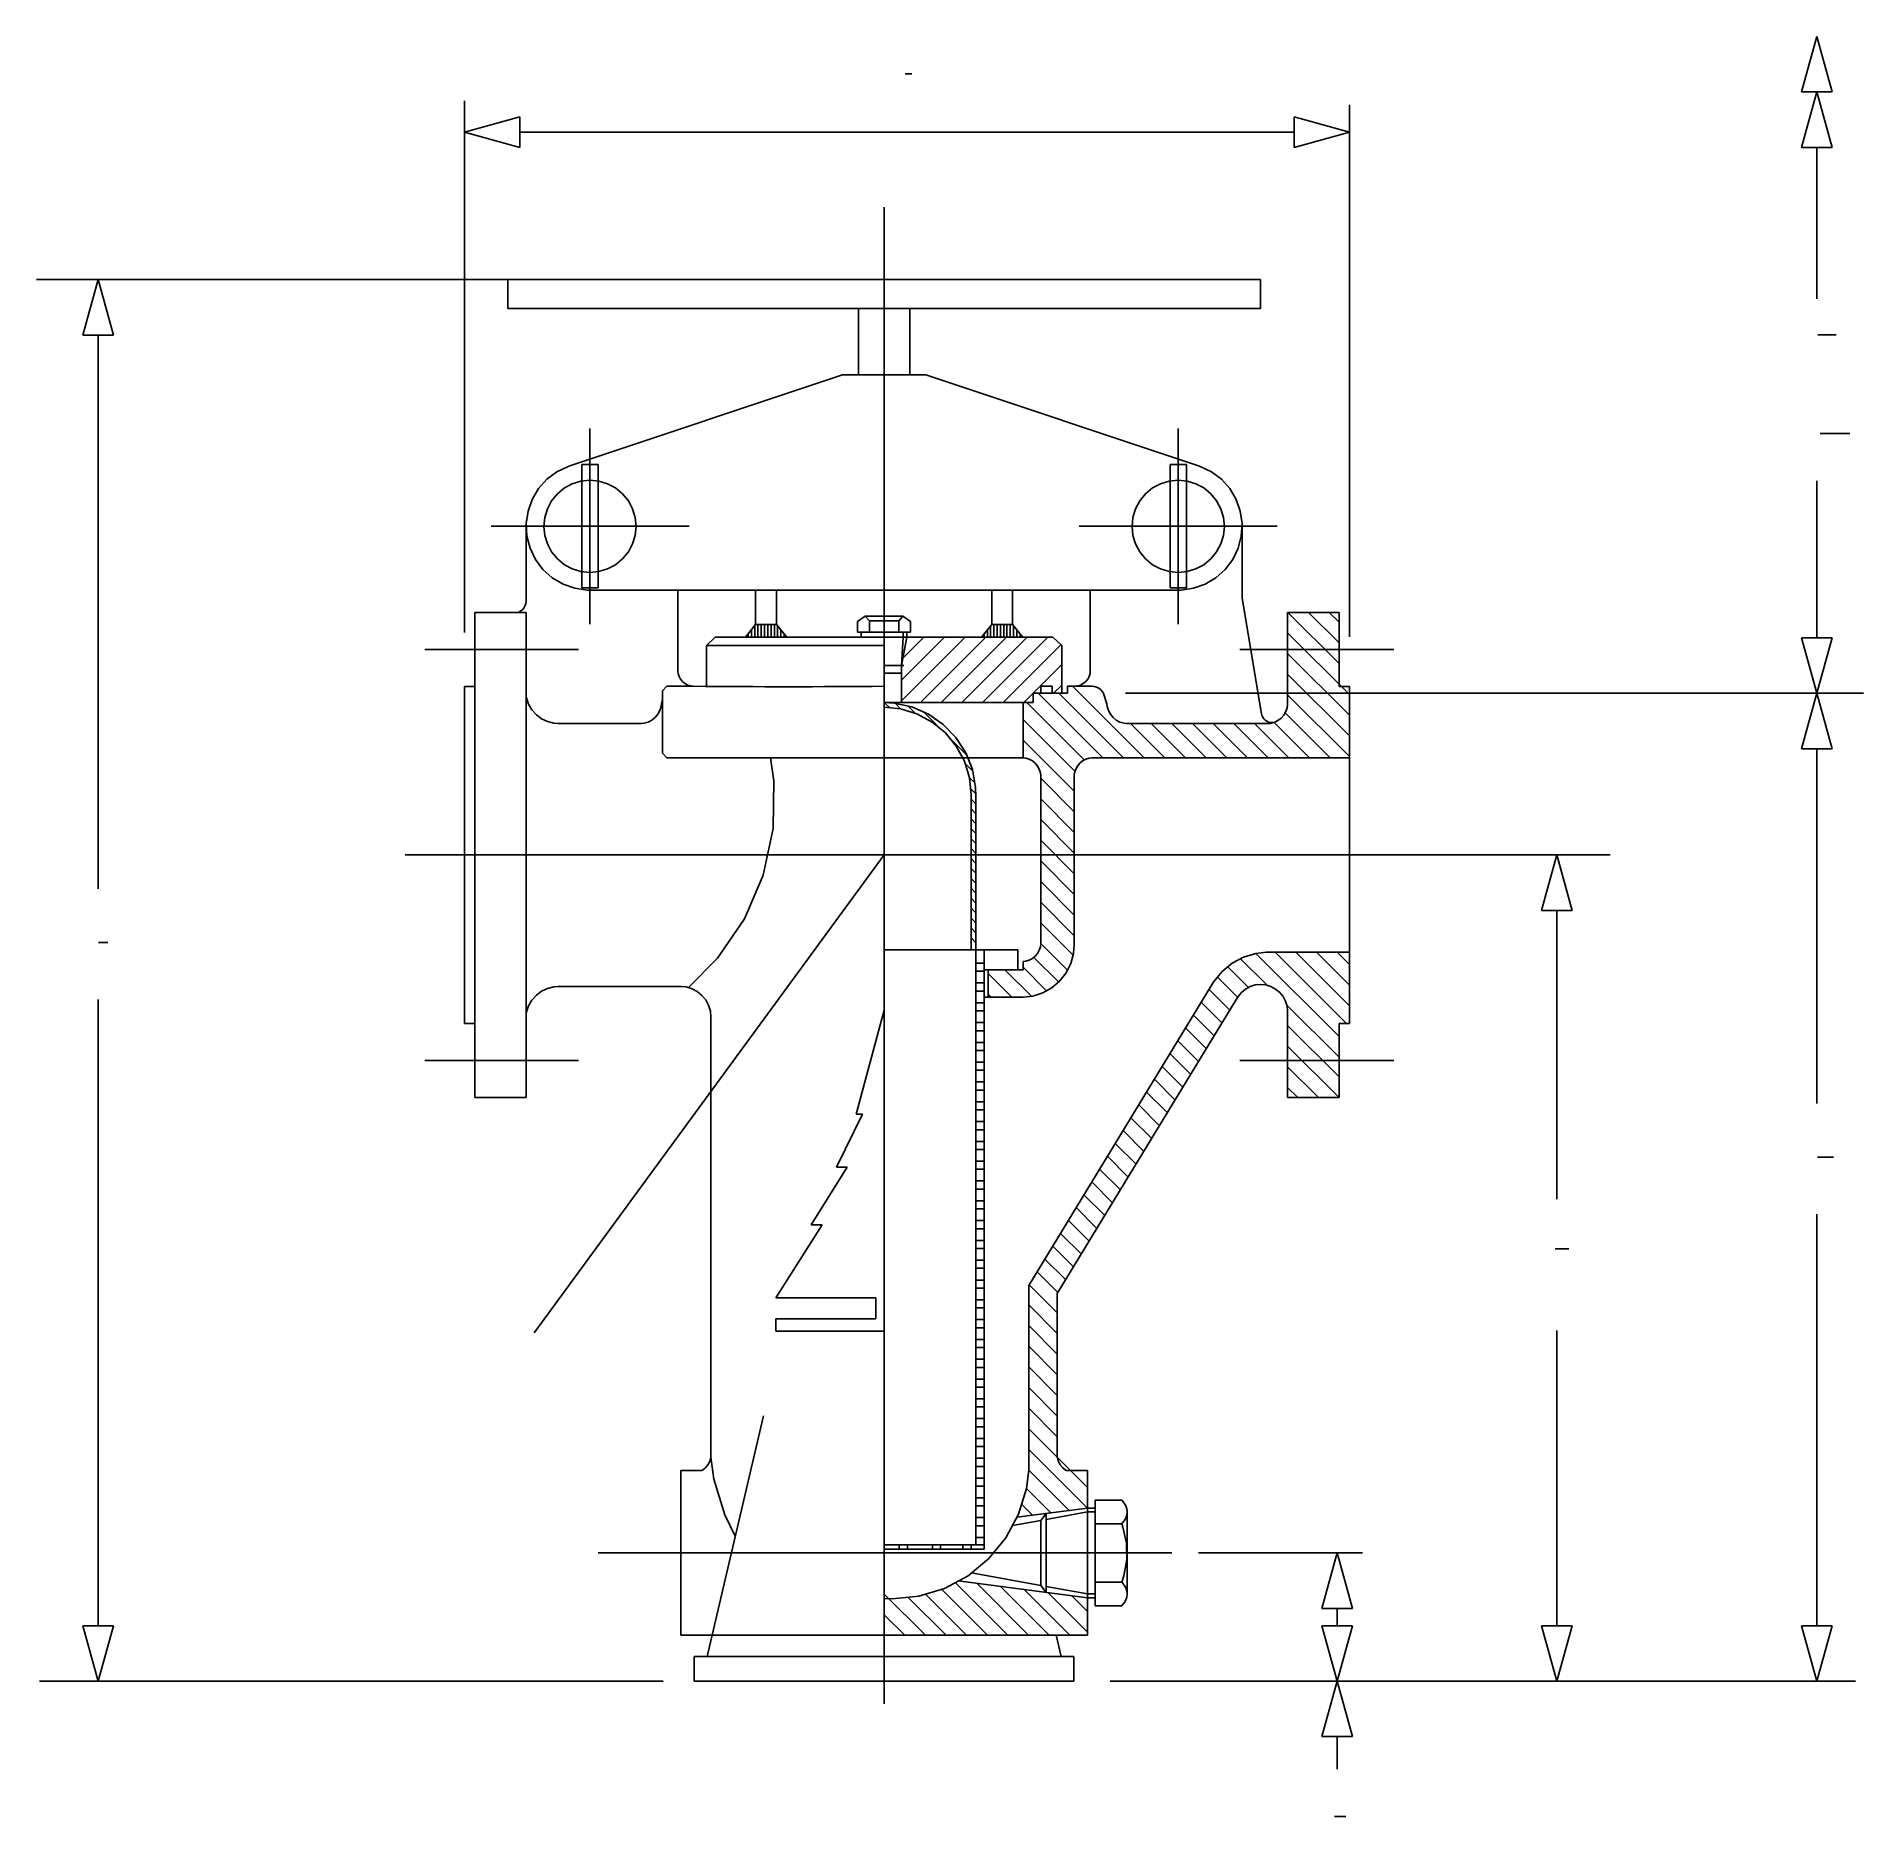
# Model space of a CAD drawing. Extents: x 425 to 1223, y 197 to 974.
import ezdxf

# ---------------------------------------------------------------- set-up
doc = ezdxf.new("R2010")
doc.units = 0
doc.header["$MEASUREMENT"] = 0
doc.layers.get('0').update_dxf_attribs({"linetype": 'CONTINUOUS'})
for name, color, linetype in [('-1', 7, 'CONTINUOUS'), ('1', 7, 'CONTINUOUS'), ('4', 7, 'CONTINUOUS')]:
    doc.layers.add(name, color=color, linetype=linetype)

msp = doc.modelspace()

# ---------------------------------------------------------------- linework, layer by layer
at = {"layer": '-1', "color": 5, "linetype": 'Continuous'}
for p, q in [((804.41, 957.29), (807.41, 957.29)), ((1202.75, 843.47), (1210.75, 843.47)), ((452.49, 578.21), (456.49, 578.21)), ((1202.54, 484.52), (1209.54, 484.52)), ((1088.07, 444.58), (1094.07, 444.58)), ((991.81, 196.79), (996.81, 196.79))]:
    msp.add_line(p, q, dxfattribs=at)
at = {"layer": '-1', "color": 3, "linetype": 'Continuous'}
for p, q in [((974.16, 931.95), (636.29, 931.95)), ((631.03, 867.54), (425.42, 867.54)), ((698.88, 255.81), (426.69, 255.81))]:
    msp.add_line(p, q, dxfattribs=at)
at = {"layer": '-1', "color": 2, "linetype": 'Continuous'}
msp.add_line((1203.76, 800.39), (1216.76, 800.39), dxfattribs=at)
at = {"linetype": 'Continuous'}
msp.add_line((795.28, 616.43), (642.64, 407.93), dxfattribs=at)
at = {"layer": '1', "color": 3, "linetype": 'Continuous'}
for p, q in [((612.1, 945.63), (612.1, 713.47)), ((998.35, 943.81), (998.35, 711.65)), ((1202.35, 925.26), (1202.35, 859.1)), ((452.3, 843.35), (452.3, 601.67)), ((1202.35, 779.73), (1202.35, 711.17)), ((900.61, 686.99), (1222.64, 686.99)), ((1202.35, 662.8), (1202.35, 507.98)), ((1088.78, 592.24), (1088.78, 466.26)), ((452.3, 280), (452.3, 553.29)), ((1202.35, 280), (1202.35, 459.6)), ((1088.78, 280), (1088.78, 408.92)), ((932.51, 311.81), (1004.06, 311.81)), ((993.02, 287.62), (993.02, 280)), ((893.85, 255.81), (1219.17, 255.81)), ((993.02, 231.63), (993.02, 217.36))]:
    msp.add_line(p, q, dxfattribs=at)
at = {"layer": '1', "color": 4, "linetype": 'Continuous'}
for p, q in [((795.28, 899.21), (795.28, 245.98)), ((666.93, 802.6), (666.93, 717.13)), ((923.63, 802.6), (923.63, 717.13)), ((710.22, 760), (623.77, 760)), ((880.34, 760), (966.79, 760)), ((971.52, 722.28), (993.78, 700.02)), ((980.53, 722.28), (993.78, 709.03)), ((989.55, 722.28), (993.78, 718.05)), ((802.88, 692.76), (821.67, 711.54)), ((802.88, 683.74), (830.68, 711.54)), ((803.49, 702.39), (812.65, 711.54)), ((811.17, 683.02), (839.7, 711.54)), ((820.19, 683.02), (848.71, 711.54)), ((829.2, 683.02), (857.73, 711.54)), ((838.22, 683.02), (866.75, 711.54)), ((971.37, 713.41), (998.35, 686.43)), ((661.93, 706.07), (594.8, 706.07)), ((847.23, 683.02), (872.39, 708.17)), ((950.52, 706.07), (1017.65, 706.07)), ((971.37, 704.4), (998.35, 677.42)), ((856.25, 683.02), (872.77, 699.54)), ((971.37, 695.38), (998.35, 668.4)), ((862.56, 686.99), (890.7, 658.85)), ((869.23, 686.99), (872.77, 690.52)), ((871.58, 686.99), (899.72, 658.85)), ((875.37, 689.64), (875.81, 690.08)), ((877.51, 690.07), (908.73, 658.85)), ((971.37, 686.37), (998.35, 659.39)), ((797.73, 680.65), (795.37, 683.01)), ((802.58, 680.13), (800.05, 682.66)), ((808.79, 678.25), (805.57, 681.46)), ((819.97, 671.4), (812.54, 678.83)), ((857.51, 683.02), (882.68, 657.86)), ((970.26, 678.46), (989.87, 658.85)), ((855.91, 675.6), (878.61, 652.91)), ((902.82, 673.77), (917.75, 658.85)), ((911.84, 673.77), (926.76, 658.85)), ((920.86, 673.77), (935.78, 658.85)), ((929.87, 673.77), (944.79, 658.85)), ((938.89, 673.77), (953.81, 658.85)), ((947.9, 673.77), (962.83, 658.85)), ((956.92, 673.77), (971.84, 658.85)), ((965.36, 674.34), (980.86, 658.85)), ((831.29, 660.08), (823.72, 667.65)), ((855.91, 666.59), (878.27, 644.23)), ((833.9, 653.14), (830.57, 656.47)), ((834.86, 647.85), (832.45, 650.26)), ((863.6, 649.89), (878.27, 635.22)), ((835.3, 643.08), (832.95, 645.43)), ((835.33, 638.72), (833.22, 640.83)), ((863.6, 640.87), (878.27, 626.2)), ((835.33, 634.39), (833.22, 636.51)), ((835.33, 630.07), (833.22, 632.18)), ((863.6, 631.86), (878.27, 617.19)), ((835.33, 625.74), (833.22, 627.85)), ((835.33, 621.41), (833.22, 623.52)), ((863.6, 622.84), (878.27, 608.17)), ((586.35, 616.43), (1112.12, 616.43)), ((835.33, 617.08), (833.22, 619.2)), ((835.33, 612.76), (833.22, 614.87)), ((835.33, 608.43), (833.22, 610.54)), ((835.33, 604.1), (833.22, 606.21)), ((863.6, 613.83), (878.27, 599.16)), ((835.33, 599.77), (833.22, 601.89)), ((863.6, 604.81), (878.27, 590.14)), ((835.33, 595.45), (833.22, 597.56)), ((835.33, 591.12), (833.22, 593.23)), ((863.6, 595.79), (878.27, 581.12)), ((835.33, 586.79), (833.22, 588.9)), ((835.33, 582.46), (833.22, 584.58)), ((863.6, 586.78), (877.72, 572.66)), ((835.33, 578.14), (833.22, 580.25)), ((863.6, 577.76), (875.24, 566.12)), ((965.93, 574.01), (997.08, 542.85)), ((974.94, 574.01), (998.35, 550.6)), ((983.96, 574.01), (998.35, 559.62)), ((992.98, 574.01), (998.35, 568.63)), ((848, 566.31), (859.55, 554.77)), ((855.91, 567.42), (866.14, 557.18)), ((860.62, 571.73), (871.36, 560.99)), ((945.26, 567.63), (954.27, 558.62)), ((950.78, 571.12), (962.37, 559.54)), ((957.46, 573.46), (993.78, 537.14)), ((840.64, 564.66), (850.99, 554.31)), ((940.75, 563.12), (949.53, 554.34)), ((840.64, 555.65), (841.97, 554.31)), ((933.67, 552.17), (942.75, 543.09)), ((937.08, 557.77), (946.16, 548.69)), ((970.99, 550.91), (993.78, 528.12)), ((930.26, 546.56), (939.34, 537.49)), ((923.44, 535.35), (932.52, 526.28)), ((926.85, 540.96), (935.93, 531.88)), ((971.37, 542.03), (993.78, 519.62)), ((661.93, 526.79), (594.8, 526.79)), ((920.03, 529.75), (929.11, 520.67)), ((950.52, 526.79), (1017.65, 526.79)), ((971.37, 533.01), (993.78, 510.6)), ((913.21, 518.54), (922.28, 509.46)), ((916.62, 524.15), (925.69, 515.07)), ((971.37, 524), (984.79, 510.57)), ((909.79, 512.94), (918.87, 503.86)), ((971.37, 514.98), (975.78, 510.57)), ((906.38, 507.33), (915.46, 498.26)), ((899.56, 496.12), (908.64, 487.05)), ((902.97, 501.73), (912.05, 492.65)), ((896.15, 490.52), (905.23, 481.44)), ((889.33, 479.31), (898.4, 470.23)), ((892.74, 484.92), (901.82, 475.84)), ((885.92, 473.71), (894.99, 464.63)), ((879.09, 462.5), (888.17, 453.42)), ((882.5, 468.1), (891.58, 459.03)), ((875.68, 456.89), (884.76, 447.82)), ((872.27, 451.29), (881.35, 442.21)), ((865.45, 440.08), (874.52, 431)), ((868.86, 445.69), (877.94, 436.61)), ((862.04, 434.48), (871.11, 425.4)), ((858.62, 428.87), (870.85, 416.64)), ((858.38, 420.1), (870.85, 407.63)), ((858.38, 411.09), (870.85, 398.61)), ((858.38, 402.07), (870.85, 389.6)), ((858.38, 393.06), (870.85, 380.58)), ((858.38, 384.04), (870.85, 371.57)), ((858.38, 375.02), (870.85, 362.55)), ((858.38, 366.01), (884.06, 340.33)), ((858.38, 356.99), (884.06, 331.32)), ((858.38, 347.98), (876.02, 330.34)), ((857.35, 339.99), (868.04, 329.3)), ((855.26, 333.06), (860.07, 328.26)), ((670.45, 311.81), (920.82, 311.81)), ((820.25, 295.95), (840.32, 275.88)), ((826.33, 298.89), (849.33, 275.88)), ((835.68, 298.55), (858.35, 275.88)), ((846.05, 297.19), (867.37, 275.88)), ((856.42, 295.84), (876.38, 275.88)), ((795.28, 293.88), (813.27, 275.88)), ((805.68, 292.49), (822.29, 275.88)), ((813.34, 293.85), (831.3, 275.88)), ((866.79, 294.49), (884.06, 277.22)), ((877.16, 293.13), (884.06, 286.24)), ((795.28, 284.86), (804.26, 275.88))]:
    msp.add_line(p, q, dxfattribs=at)
at = {"layer": '1', "color": 7, "linetype": 'Continuous'}
for p, q in [((795.28, 867.54), (631.03, 867.54)), ((631.03, 867.54), (631.03, 854.9)), ((795.28, 867.54), (959.53, 867.54)), ((959.53, 867.54), (959.53, 854.9)), ((631.03, 854.9), (795.28, 854.9)), ((784.03, 854.9), (784.03, 826.04)), ((959.53, 854.9), (795.28, 854.9)), ((806.53, 854.9), (806.53, 826.04)), ((777.08, 826.04), (658.1, 786.27)), ((784.03, 826.04), (777.08, 826.04)), ((784.03, 826.04), (795.28, 826.04)), ((806.53, 826.04), (795.28, 826.04)), ((806.53, 826.04), (813.48, 826.04)), ((813.48, 826.04), (932.46, 786.27)), ((652.48, 783.66), (648.11, 780.39)), ((657.4, 786.02), (652.48, 783.66)), ((658.1, 786.27), (657.4, 786.02)), ((663.34, 760), (663.34, 786.92)), ((663.34, 786.92), (670.51, 786.92)), ((670.51, 786.92), (670.51, 760)), ((920.05, 760), (920.05, 786.92)), ((920.05, 786.92), (927.22, 786.92)), ((927.22, 786.92), (927.22, 760)), ((932.46, 786.27), (933.16, 786.02)), ((933.16, 786.02), (938.08, 783.66)), ((938.08, 783.66), (942.44, 780.39)), ((644.47, 776.32), (641.69, 771.63)), ((648.11, 780.39), (644.47, 776.32)), ((650.18, 771.05), (652.68, 774.1)), ((652.68, 774.1), (655.74, 776.61)), ((655.74, 776.61), (659.22, 778.47)), ((659.22, 778.47), (663, 779.62)), ((663, 779.62), (666.93, 780)), ((666.93, 780), (670.85, 779.62)), ((670.85, 779.62), (674.63, 778.47)), ((674.63, 778.47), (678.12, 776.61)), ((678.12, 776.61), (681.17, 774.1)), ((681.17, 774.1), (683.67, 771.05)), ((909.39, 774.1), (906.89, 771.05)), ((912.44, 776.61), (909.39, 774.1)), ((915.92, 778.47), (912.44, 776.61)), ((919.7, 779.62), (915.92, 778.47)), ((923.63, 780), (919.7, 779.62)), ((927.56, 779.62), (923.63, 780)), ((931.34, 778.47), (927.56, 779.62)), ((934.82, 776.61), (931.34, 778.47)), ((937.87, 774.1), (934.82, 776.61)), ((940.38, 771.05), (937.87, 774.1)), ((942.44, 780.39), (946.09, 776.32)), ((946.09, 776.32), (948.87, 771.63)), ((639.88, 766.48), (639.11, 761.07)), ((641.69, 771.63), (639.88, 766.48)), ((647.17, 763.79), (648.32, 767.57)), ((648.32, 767.57), (650.18, 771.05)), ((683.67, 771.05), (685.53, 767.57)), ((685.53, 767.57), (686.68, 763.79)), ((905.02, 767.57), (903.88, 763.79)), ((906.89, 771.05), (905.02, 767.57)), ((942.24, 767.57), (940.38, 771.05)), ((943.39, 763.79), (942.24, 767.57)), ((948.87, 771.63), (950.68, 766.48)), ((950.68, 766.48), (951.45, 761.07)), ((639.08, 759.86), (639.08, 727.16)), ((639.11, 761.07), (639.41, 755.62)), ((646.79, 759.86), (647.17, 763.79)), ((647.17, 755.93), (646.79, 759.86)), ((663.34, 760), (663.34, 733.08)), ((670.51, 733.08), (670.51, 760)), ((686.68, 763.79), (687.07, 759.86)), ((687.07, 759.86), (686.68, 755.93)), ((903.88, 763.79), (903.49, 759.86)), ((903.49, 759.86), (903.88, 755.93)), ((920.05, 760), (920.05, 733.08)), ((927.22, 733.08), (927.22, 760)), ((943.77, 759.86), (943.39, 763.79)), ((943.39, 755.93), (943.77, 759.86)), ((951.45, 761.07), (951.15, 755.62)), ((951.47, 728.51), (951.47, 760)), ((639.41, 755.62), (640.76, 750.34)), ((640.76, 750.34), (643.13, 745.42)), ((648.32, 752.16), (647.17, 755.93)), ((650.18, 748.67), (648.32, 752.16)), ((685.53, 752.16), (683.67, 748.67)), ((686.68, 755.93), (685.53, 752.16)), ((903.88, 755.93), (905.02, 752.16)), ((905.02, 752.16), (906.89, 748.67)), ((940.38, 748.67), (942.24, 752.16)), ((942.24, 752.16), (943.39, 755.93)), ((949.79, 750.34), (947.43, 745.42)), ((951.15, 755.62), (949.79, 750.34)), ((643.13, 745.42), (646.4, 741.05)), ((652.68, 745.62), (650.18, 748.67)), ((655.74, 743.12), (652.68, 745.62)), ((659.22, 741.26), (655.74, 743.12)), ((678.12, 743.12), (674.63, 741.26)), ((681.17, 745.62), (678.12, 743.12)), ((683.67, 748.67), (681.17, 745.62)), ((906.89, 748.67), (909.39, 745.62)), ((909.39, 745.62), (912.44, 743.12)), ((912.44, 743.12), (915.92, 741.26)), ((931.34, 741.26), (934.82, 743.12)), ((934.82, 743.12), (937.87, 745.62)), ((937.87, 745.62), (940.38, 748.67)), ((947.43, 745.42), (944.16, 741.05)), ((646.4, 741.05), (650.47, 737.41)), ((650.47, 737.41), (655.16, 734.63)), ((655.16, 734.63), (660.31, 732.82)), ((663, 740.11), (659.22, 741.26)), ((666.93, 739.72), (663, 740.11)), ((670.85, 740.11), (666.93, 739.72)), ((674.63, 741.26), (670.85, 740.11)), ((915.92, 741.26), (919.7, 740.11)), ((919.7, 740.11), (923.63, 739.72)), ((923.63, 739.72), (927.56, 740.11)), ((927.56, 740.11), (931.34, 741.26)), ((935.39, 734.63), (930.25, 732.82)), ((940.09, 737.41), (935.39, 734.63)), ((944.16, 741.05), (940.09, 737.41)), ((638.69, 725.26), (638.99, 726.23)), ((638.99, 726.23), (639.08, 727.16)), ((660.31, 732.82), (665.72, 732.05)), ((663.34, 733.08), (670.51, 733.08)), ((665.72, 732.05), (666.93, 732.02)), ((666.93, 732.02), (795.28, 732.02)), ((705.3, 732.02), (705.3, 696.54)), ((748.32, 732.02), (739.22, 732.02)), ((739.22, 732.02), (739.22, 717.09)), ((748.32, 717.09), (748.32, 732.02)), ((923.63, 732.02), (795.28, 732.02)), ((842.24, 732.02), (851.34, 732.02)), ((842.24, 717.09), (842.24, 732.02)), ((851.34, 732.02), (851.34, 717.09)), ((885.26, 732.02), (885.26, 696.54)), ((920.05, 733.08), (927.22, 733.08)), ((924.84, 732.05), (923.63, 732.02)), ((930.25, 732.82), (924.84, 732.05)), ((960.01, 678.05), (951.47, 728.51)), ((616.67, 690), (616.67, 722.28)), ((616.67, 722.28), (639.08, 722.28)), ((635.35, 722.28), (635.9, 722.47)), ((635.9, 722.47), (636.79, 722.95)), ((636.79, 722.95), (637.57, 723.59)), ((637.57, 723.59), (638.22, 724.37)), ((638.22, 724.37), (638.69, 725.26)), ((639.08, 722.28), (639.08, 616.43)), ((783.73, 718.37), (787.07, 720.61)), ((783.73, 713.68), (783.73, 718.37)), ((787.07, 720.61), (795.28, 720.61)), ((788.84, 718.66), (787.07, 720.61)), ((795.28, 718.66), (788.84, 718.66)), ((788.84, 718.66), (788.84, 713.68)), ((803.49, 720.61), (795.28, 720.61)), ((795.28, 718.66), (801.72, 718.66)), ((801.72, 718.66), (803.49, 720.61)), ((801.72, 718.66), (801.72, 713.68)), ((806.83, 718.37), (803.49, 720.61)), ((806.83, 713.68), (806.83, 718.37)), ((993.78, 722.28), (971.37, 722.28)), ((971.37, 722.28), (971.37, 681.92)), ((993.78, 690), (993.78, 722.28)), ((717.78, 707.79), (721.6, 711.54)), ((721.6, 711.54), (795.28, 711.54)), ((739.22, 717.09), (734.74, 711.54)), ((735.94, 713.03), (735.94, 711.54)), ((737.37, 714.8), (737.37, 711.54)), ((738.8, 716.58), (738.8, 711.54)), ((739.22, 717.09), (748.32, 717.09)), ((740.23, 717.09), (740.23, 711.54)), ((741.66, 717.09), (741.66, 711.54)), ((743.09, 717.09), (743.09, 711.54)), ((744.52, 717.09), (744.52, 711.54)), ((745.95, 717.09), (745.95, 711.54)), ((747.38, 717.09), (747.38, 711.54)), ((748.32, 717.09), (752.79, 711.54)), ((748.81, 716.48), (748.81, 711.54)), ((750.24, 714.71), (750.24, 711.54)), ((751.67, 712.93), (751.67, 711.54)), ((795.28, 713.68), (783.73, 713.68)), ((785.32, 713.68), (785.32, 711.54)), ((788.84, 713.68), (795.28, 713.68)), ((795.28, 713.68), (806.83, 713.68)), ((801.72, 713.68), (795.28, 713.68)), ((868.95, 711.54), (795.28, 711.54)), ((805.24, 711.54), (802.88, 699.16)), ((803.52, 711.54), (802.88, 699.16)), ((803.52, 713.68), (803.52, 711.54)), ((805.24, 713.68), (805.24, 711.54)), ((842.24, 717.09), (837.77, 711.54)), ((838.89, 712.93), (838.89, 711.54)), ((840.32, 714.71), (840.32, 711.54)), ((841.75, 716.48), (841.75, 711.54)), ((851.34, 717.09), (842.24, 717.09)), ((843.18, 717.09), (843.18, 711.54)), ((844.61, 717.09), (844.61, 711.54)), ((846.04, 717.09), (846.04, 711.54)), ((847.47, 717.09), (847.47, 711.54)), ((848.9, 717.09), (848.9, 711.54)), ((850.33, 717.09), (850.33, 711.54)), ((851.34, 717.09), (855.82, 711.54)), ((851.76, 716.58), (851.76, 711.54)), ((853.19, 714.8), (853.19, 711.54)), ((854.62, 713.03), (854.62, 711.54)), ((872.77, 707.79), (868.95, 711.54)), ((717.78, 690.03), (717.78, 707.79)), ((717.78, 707.79), (795.28, 707.79)), ((872.77, 686.99), (872.77, 707.79)), ((705.3, 696.54), (705.41, 695.68)), ((705.41, 695.68), (705.81, 694.38)), ((705.81, 694.38), (706.45, 693.18)), ((802.88, 699.16), (795.28, 699.16)), ((795.28, 699.16), (803.9, 699.16)), ((802.88, 695.77), (795.28, 695.77)), ((802.88, 699.16), (802.88, 695.77)), ((802.88, 695.77), (802.88, 683.02)), ((884.75, 694.38), (884.11, 693.18)), ((885.15, 695.68), (884.75, 694.38)), ((885.26, 696.54), (885.15, 695.68)), ((612.1, 616.43), (612.1, 690)), ((612.1, 690), (616.67, 690)), ((616.67, 690), (616.67, 616.43)), ((639.24, 684.95), (639.08, 685.67)), ((698.61, 688.12), (700.52, 690.08)), ((698.61, 660.81), (698.61, 688.12)), ((712.09, 690.08), (700.52, 690.08)), ((706.45, 693.18), (707.32, 692.12)), ((707.32, 692.12), (708.37, 691.26)), ((708.37, 691.26), (709.57, 690.61)), ((709.57, 690.61), (710.88, 690.22)), ((710.88, 690.22), (712.09, 690.08)), ((875.37, 686.99), (860.3, 686.99)), ((860.3, 686.99), (860.3, 683.02)), ((863.61, 690.17), (868.65, 690.17)), ((863.61, 686.99), (863.61, 690.17)), ((868.65, 686.99), (863.61, 686.99)), ((868.65, 690.17), (868.65, 686.99)), ((875.37, 690.08), (875.37, 686.99)), ((879.68, 690.22), (878.46, 690.08)), ((878.46, 690.08), (886.02, 690.08)), ((880.98, 690.61), (879.68, 690.22)), ((882.19, 691.26), (880.98, 690.61)), ((883.24, 692.12), (882.19, 691.26)), ((884.11, 693.18), (883.24, 692.12)), ((886.02, 690.08), (886.87, 690)), ((886.87, 690), (887.96, 689.7)), ((887.96, 689.7), (888.97, 689.19)), ((888.97, 689.19), (889.86, 688.5)), ((889.86, 688.5), (890.6, 687.64)), ((890.6, 687.64), (890.97, 687.06)), ((890.97, 687.06), (891.05, 686.85)), ((891.05, 686.85), (892.42, 682.34)), ((998.35, 690), (993.78, 690)), ((998.35, 616.43), (998.35, 690)), ((640.17, 682.25), (639.24, 684.95)), ((641.62, 679.78), (640.17, 682.25)), ((643.52, 677.64), (641.62, 679.78)), ((645.8, 675.91), (643.52, 677.64)), ((695.38, 676.49), (696.55, 677.91)), ((696.55, 677.91), (697.41, 679.53)), ((697.41, 679.53), (697.94, 681.28)), ((697.94, 681.28), (697.98, 681.44)), ((697.98, 681.44), (698.14, 682.34)), ((698.14, 682.34), (698.61, 684.3)), ((795.26, 680.91), (802.45, 680.17)), ((860.3, 683.02), (795.28, 683.02)), ((795.28, 683.02), (799.63, 682.75)), ((799.63, 682.75), (807.36, 681.08)), ((802.45, 680.17), (809.62, 678)), ((807.36, 681.08), (814.61, 677.92)), ((809.62, 678), (816.23, 674.46)), ((814.61, 677.92), (821.11, 673.42)), ((855.91, 683.02), (855.91, 658.85)), ((892.42, 682.34), (892.58, 681.44)), ((892.61, 681.28), (892.58, 681.44)), ((893.15, 679.53), (892.61, 681.28)), ((894.01, 677.91), (893.15, 679.53)), ((895.18, 676.49), (894.01, 677.91)), ((960.01, 678.05), (960.15, 677.38)), ((969.67, 677.46), (970.57, 678.98)), ((970.57, 678.98), (971.15, 680.65)), ((971.15, 680.65), (971.37, 681.92)), ((648.38, 674.66), (645.8, 675.91)), ((651.15, 673.94), (648.38, 674.66)), ((652.88, 673.77), (651.15, 673.94)), ((689.44, 673.77), (652.88, 673.77)), ((689.44, 673.77), (690.59, 673.93)), ((690.59, 673.93), (692.34, 674.46)), ((692.34, 674.46), (693.96, 675.32)), ((693.96, 675.32), (695.38, 676.49)), ((816.23, 674.46), (822.03, 669.71)), ((821.11, 673.42), (826.61, 667.73)), ((822.03, 669.71), (826.78, 663.91)), ((896.59, 675.32), (895.18, 676.49)), ((898.21, 674.46), (896.59, 675.32)), ((899.97, 673.93), (898.21, 674.46)), ((901.12, 673.77), (899.97, 673.93)), ((901.12, 673.77), (962.6, 673.77)), ((960.15, 677.38), (960.47, 676.58)), ((960.47, 676.58), (960.94, 675.86)), ((960.94, 675.86), (961.54, 675.24)), ((961.54, 675.24), (962.26, 674.76)), ((962.26, 674.76), (963.05, 674.42)), ((962.6, 673.77), (963.76, 673.87)), ((963.05, 674.42), (963.89, 674.24)), ((963.76, 673.87), (965.48, 674.31)), ((963.89, 674.24), (964.75, 674.23)), ((964.75, 674.23), (965.6, 674.39)), ((965.48, 674.31), (967.07, 675.08)), ((965.6, 674.39), (965.75, 674.45)), ((967.07, 675.08), (968.49, 676.14)), ((968.49, 676.14), (969.67, 677.46)), ((826.61, 667.73), (830.89, 661.08)), ((826.78, 663.91), (830.32, 657.3)), ((698.61, 660.81), (700.52, 658.85)), ((855.91, 658.85), (700.52, 658.85)), ((745.72, 658.85), (747.09, 648.72)), ((830.32, 657.3), (832.49, 650.13)), ((830.89, 661.08), (833.79, 653.72)), ((833.79, 653.72), (835.2, 645.94)), ((855.91, 658.85), (857.09, 658.7)), ((857.09, 658.7), (858.61, 658.24)), ((858.61, 658.24), (860.01, 657.49)), ((860.01, 657.49), (861.24, 656.49)), ((861.24, 656.49), (862.24, 655.26)), ((862.24, 655.26), (862.99, 653.86)), ((862.99, 653.86), (863.45, 652.34)), ((878.88, 653.86), (878.42, 652.34)), ((879.63, 655.26), (878.88, 653.86)), ((880.63, 656.49), (879.63, 655.26)), ((881.86, 657.49), (880.63, 656.49)), ((883.26, 658.24), (881.86, 657.49)), ((884.78, 658.7), (883.26, 658.24)), ((885.96, 658.85), (884.78, 658.7)), ((998.35, 658.85), (885.96, 658.85)), ((747.09, 648.72), (746.84, 627.94)), ((832.49, 650.13), (833.23, 642.67)), ((835.2, 645.94), (835.33, 642.02)), ((863.45, 652.34), (863.6, 651.2)), ((863.6, 651.2), (863.6, 616.43)), ((878.42, 652.34), (878.27, 651.2)), ((878.27, 577.52), (878.27, 651.2)), ((833.23, 642.67), (833.22, 642.04)), ((833.22, 575.09), (833.22, 642.04)), ((835.33, 575.09), (835.33, 642.02)), ((746.84, 627.94), (742.54, 607.62)), ((612.1, 616.43), (612.1, 542.85)), ((616.67, 542.85), (616.67, 616.43)), ((639.08, 510.57), (639.08, 616.43)), ((863.6, 577.52), (863.6, 616.43)), ((998.35, 616.43), (998.35, 542.85)), ((742.54, 607.62), (734.36, 588.53)), ((734.36, 588.53), (722.62, 571.4)), ((835.33, 575.09), (795.28, 575.09)), ((838.88, 575.09), (835.33, 575.09)), ((835.33, 575.09), (835.33, 315.4)), ((838.88, 313.41), (838.88, 575.09)), ((838.88, 575.09), (853.63, 575.09)), ((853.63, 575.09), (853.63, 566.31)), ((862.24, 573.46), (862.99, 574.86)), ((862.99, 574.86), (863.45, 576.38)), ((863.45, 576.38), (863.6, 577.52)), ((877.92, 573.4), (878.27, 577.52)), ((957.52, 573.48), (961.96, 574.01)), ((998.35, 574.01), (961.96, 574.01)), ((998.35, 574.01), (964.32, 574.01)), ((722.62, 571.4), (709.85, 558.61)), ((835.33, 569.2), (838.88, 569.2)), ((840.64, 566.31), (838.88, 566.31)), ((855.91, 566.31), (840.64, 566.31)), ((840.64, 566.31), (840.64, 554.31)), ((855.91, 569.87), (857.09, 570.02)), ((855.91, 566.31), (855.91, 569.87)), ((857.09, 570.02), (858.61, 570.48)), ((858.61, 570.48), (860.01, 571.23)), ((860.01, 571.23), (861.24, 572.24)), ((861.24, 572.24), (862.24, 573.46)), ((874.67, 565), (876.71, 569.04)), ((876.71, 569.04), (877.92, 573.4)), ((942.78, 565.59), (947.14, 569.18)), ((947.14, 569.18), (952.12, 571.84)), ((952.12, 571.84), (957.52, 573.48)), ((648.38, 558.19), (645.8, 556.94)), ((651.15, 558.91), (648.38, 558.19)), ((652.88, 559.08), (651.15, 558.91)), ((706.71, 559.08), (652.88, 559.08)), ((706.71, 559.08), (708.94, 558.83)), ((708.94, 558.83), (711.45, 558.07)), ((711.45, 558.07), (713.77, 556.83)), ((835.33, 565.65), (838.88, 565.65)), ((835.33, 560.56), (838.88, 560.56)), ((937.99, 559.26), (858.38, 428.47)), ((864.52, 556.27), (868.46, 558.49)), ((868.46, 558.49), (871.89, 561.44)), ((871.89, 561.44), (874.67, 565)), ((937.99, 559.26), (939.2, 561.23)), ((939.2, 561.23), (942.78, 565.59)), ((955.02, 559.02), (952.97, 557.93)), ((957.24, 559.69), (955.02, 559.02)), ((959.55, 559.92), (957.24, 559.69)), ((961.85, 559.69), (959.55, 559.92)), ((964.07, 559.02), (961.85, 559.69)), ((966.12, 557.93), (964.07, 559.02)), ((640.17, 550.61), (639.24, 547.9)), ((641.62, 553.07), (640.17, 550.61)), ((643.52, 555.21), (641.62, 553.07)), ((645.8, 556.94), (643.52, 555.21)), ((713.77, 556.83), (715.8, 555.16)), ((715.8, 555.16), (717.46, 553.14)), ((717.46, 553.14), (718.7, 550.82)), ((718.7, 550.82), (719.46, 548.31)), ((835.33, 557.01), (838.88, 557.01)), ((835.33, 551.92), (838.88, 551.92)), ((840.64, 554.31), (838.88, 554.31)), ((840.64, 554.31), (855.91, 554.31)), ((855.91, 554.31), (860.22, 554.85)), ((860.22, 554.85), (864.52, 556.27)), ((948.79, 553.01), (870.85, 424.97)), ((949.71, 554.66), (948.79, 553.01)), ((951.18, 556.46), (949.71, 554.66)), ((952.97, 557.93), (951.18, 556.46)), ((967.91, 556.46), (966.12, 557.93)), ((969.38, 554.66), (967.91, 556.46)), ((970.47, 552.62), (969.38, 554.66)), ((971.15, 550.4), (970.47, 552.62)), ((971.37, 548.44), (971.15, 550.4)), ((612.1, 542.85), (616.67, 542.85)), ((616.67, 542.85), (616.67, 510.57)), ((639.24, 547.9), (639.08, 547.18)), ((719.46, 548.31), (719.72, 545.7)), ((719.72, 545.7), (719.7, 545.05)), ((719.7, 353.54), (719.7, 545.05)), ((783.03, 503.25), (795.28, 548.69)), ((835.33, 548.37), (838.88, 548.37)), ((835.33, 543.28), (838.88, 543.28)), ((971.37, 510.57), (971.37, 548.44)), ((993.78, 542.85), (993.78, 510.57)), ((998.35, 542.85), (993.78, 542.85)), ((835.33, 539.72), (838.88, 539.72)), ((835.33, 534.63), (838.88, 534.63)), ((835.33, 531.08), (838.88, 531.08)), ((835.33, 525.99), (838.88, 525.99)), ((835.33, 522.44), (838.88, 522.44)), ((616.67, 510.57), (639.08, 510.57)), ((835.33, 517.35), (838.88, 517.35)), ((835.33, 513.8), (838.88, 513.8)), ((993.78, 510.57), (971.37, 510.57)), ((774.51, 480.18), (785.85, 503.25)), ((785.85, 503.25), (783.03, 503.25)), ((835.33, 508.71), (838.88, 508.71)), ((835.33, 505.15), (838.88, 505.15)), ((835.33, 500.06), (838.88, 500.06)), ((835.33, 496.51), (838.88, 496.51)), ((835.33, 491.42), (838.88, 491.42)), ((835.33, 487.87), (838.88, 487.87)), ((763.41, 455.07), (779.1, 480.18)), ((779.1, 480.18), (774.51, 480.18)), ((835.33, 482.78), (838.88, 482.78)), ((835.33, 479.23), (838.88, 479.23)), ((835.33, 474.14), (838.88, 474.14)), ((835.33, 470.58), (838.88, 470.58)), ((835.33, 465.49), (838.88, 465.49)), ((748, 423.2), (768.19, 455.07)), ((768.19, 455.07), (763.41, 455.07)), ((835.33, 461.94), (838.88, 461.94)), ((835.33, 456.85), (838.88, 456.85)), ((835.33, 453.3), (838.88, 453.3)), ((835.33, 448.21), (838.88, 448.21)), ((835.33, 444.66), (838.88, 444.66)), ((835.33, 439.57), (838.88, 439.57)), ((835.33, 436.02), (838.88, 436.02)), ((835.33, 430.92), (838.88, 430.92)), ((791.7, 423.2), (748, 423.2)), ((791.7, 414.02), (791.7, 423.2)), ((835.33, 427.37), (838.88, 427.37)), ((858.38, 428.47), (858.38, 347.98)), ((870.85, 424.97), (870.85, 353.54)), ((835.33, 422.28), (838.88, 422.28)), ((835.33, 418.73), (838.88, 418.73)), ((748, 408.59), (748, 414.02)), ((748, 414.02), (791.7, 414.02)), ((795.28, 408.59), (748, 408.59)), ((835.33, 413.64), (838.88, 413.64)), ((835.33, 410.09), (838.88, 410.09)), ((835.33, 405), (838.88, 405)), ((835.33, 401.45), (838.88, 401.45)), ((835.33, 396.36), (838.88, 396.36)), ((835.33, 392.8), (838.88, 392.8)), ((835.33, 387.71), (838.88, 387.71)), ((835.33, 384.16), (838.88, 384.16)), ((835.33, 379.07), (838.88, 379.07)), ((835.33, 375.52), (838.88, 375.52)), ((718.05, 266.65), (742.58, 371.66)), ((835.33, 370.43), (838.88, 370.43)), ((835.33, 366.88), (838.88, 366.88)), ((835.33, 361.79), (838.88, 361.79)), ((719.19, 351.78), (718.4, 350.31)), ((719.67, 353.38), (719.19, 351.78)), ((719.7, 353.54), (719.67, 353.38)), ((719.7, 353.54), (721.03, 344.04)), ((835.33, 358.23), (838.88, 358.23)), ((835.33, 353.14), (838.88, 353.14)), ((870.85, 353.54), (870.88, 353.38)), ((870.88, 353.38), (871.37, 351.78)), ((871.37, 351.78), (872.16, 350.31)), ((706.5, 347.74), (706.5, 275.88)), ((715.7, 347.74), (706.5, 347.74)), ((716.05, 347.96), (715.7, 347.74)), ((717.34, 349.02), (716.05, 347.96)), ((718.4, 350.31), (717.34, 349.02)), ((721.03, 344.04), (725.75, 328.48)), ((835.33, 349.59), (838.88, 349.59)), ((835.33, 344.5), (838.88, 344.5)), ((858.38, 347.98), (857.34, 339.91)), ((872.16, 350.31), (873.21, 349.02)), ((873.21, 349.02), (874.5, 347.96)), ((874.5, 347.96), (874.85, 347.74)), ((884.06, 347.74), (874.85, 347.74)), ((884.06, 347.74), (884.06, 275.88)), ((835.33, 340.95), (838.88, 340.95)), ((835.33, 335.86), (838.88, 335.86)), ((857.34, 339.91), (853.94, 328.7)), ((898.98, 334.88), (887.41, 334.88)), ((887.41, 334.88), (887.41, 324.55)), ((899.22, 334.65), (898.98, 334.88)), ((725.75, 328.48), (730.31, 319.16)), ((835.33, 332.31), (838.88, 332.31)), ((835.33, 327.22), (838.88, 327.22)), ((853.94, 328.7), (848.42, 318.36)), ((884.06, 331.39), (853.22, 327.36)), ((866.01, 329.03), (863.7, 326.03)), ((884.06, 329.71), (866.01, 326.44)), ((866.01, 294.59), (866.01, 329.03)), ((887.41, 331.39), (884.06, 331.39)), ((887.41, 329.71), (884.06, 329.71)), ((900.09, 333.59), (899.22, 334.65)), ((900.74, 332.38), (900.09, 333.59)), ((900.09, 325.83), (900.74, 327.04)), ((901.13, 331.07), (900.74, 332.38)), ((900.74, 327.04), (901.13, 328.35)), ((901.27, 329.71), (901.13, 331.07)), ((901.13, 328.35), (901.27, 329.71)), ((901.27, 329.71), (901.27, 293.91)), ((835.33, 323.66), (838.88, 323.66)), ((863.7, 326.03), (851.31, 323.78)), ((863.7, 326.03), (863.7, 297.59)), ((887.41, 324.55), (898.98, 324.55)), ((887.41, 324.55), (887.41, 299.07)), ((898.98, 324.55), (899.22, 324.78)), ((898.98, 324.55), (899.46, 323.07)), ((899.22, 324.78), (900.09, 325.83)), ((899.46, 323.07), (901.01, 316.06)), ((835.33, 315.4), (795.28, 315.4)), ((795.28, 315.4), (795.28, 313.41)), ((795.28, 313.41), (838.88, 313.41)), ((801.9, 315.4), (801.9, 313.41)), ((805.46, 315.4), (805.46, 313.41)), ((816.34, 315.4), (816.34, 313.41)), ((819.89, 315.4), (819.89, 313.41)), ((829.68, 315.4), (829.68, 313.41)), ((833.23, 315.4), (833.23, 313.41)), ((835.33, 318.57), (838.88, 318.57)), ((835.33, 315.4), (838.88, 315.4)), ((848.42, 318.36), (840.98, 309.31)), ((901.01, 316.06), (901.16, 308.88)), ((840.98, 309.31), (831.93, 301.88)), ((863.7, 297.59), (833.39, 303.08)), ((901.16, 308.88), (899.9, 301.8)), ((821.59, 296.35), (810.38, 292.95)), ((831.93, 301.88), (821.59, 296.35)), ((884.06, 292.23), (827.66, 299.6)), ((863.7, 297.59), (866.01, 294.59)), ((884.06, 293.91), (866.01, 297.17)), ((887.41, 288.74), (887.41, 299.07)), ((887.41, 299.07), (898.98, 299.07)), ((887.41, 299.07), (898.98, 299.07)), ((899.9, 301.8), (898.98, 299.07)), ((899.22, 298.84), (898.98, 299.07)), ((900.09, 297.79), (899.22, 298.84)), ((900.74, 296.58), (900.09, 297.79)), ((901.13, 295.27), (900.74, 296.58)), ((901.27, 293.91), (901.13, 295.27)), ((798.73, 291.8), (795.28, 291.9)), ((810.38, 292.95), (798.73, 291.8)), ((887.41, 293.91), (884.06, 293.91)), ((887.41, 292.23), (884.06, 292.23)), ((898.98, 288.74), (887.41, 288.74)), ((898.98, 288.74), (899.22, 288.97)), ((899.22, 288.97), (900.09, 290.03)), ((900.09, 290.03), (900.74, 291.24)), ((900.74, 291.24), (901.13, 292.55)), ((901.13, 292.55), (901.27, 293.91)), ((884.06, 275.88), (706.5, 275.88)), ((872.51, 266.65), (870.35, 275.88)), ((712.44, 255.81), (712.44, 266.65)), ((712.44, 266.65), (795.28, 266.65)), ((878.11, 266.65), (795.28, 266.65)), ((878.11, 255.81), (878.11, 266.65)), ((795.28, 255.81), (712.44, 255.81)), ((795.28, 255.81), (878.11, 255.81))]:
    msp.add_line(p, q, dxfattribs=at)
for centre, radius, start, end in [((753.69, 4661.41), 3971.55, 269.39996, 270.60004), ((876.92, 765.22), 75.16, 268.8222, 271.1778)]:
    msp.add_arc(centre, radius, start, end, dxfattribs=at)
at = {"layer": '4', "color": 3, "linetype": 'Continuous'}
for p, q in [((1202.35, 973.64), (1195.66, 949.45)), ((1202.35, 973.64), (1209.04, 949.45)), ((1202.35, 949.45), (1195.66, 925.26)), ((1195.66, 949.45), (1209.04, 949.45)), ((1195.66, 949.45), (1209.04, 949.45)), ((1202.35, 949.45), (1209.04, 925.26)), ((612.1, 931.95), (636.29, 938.63)), ((636.29, 938.63), (636.29, 925.26)), ((636.29, 938.63), (636.29, 925.26)), ((974.16, 938.63), (974.16, 925.26)), ((998.35, 931.95), (974.16, 938.63)), ((974.16, 938.63), (974.16, 925.26)), ((612.1, 931.95), (636.29, 925.26)), ((998.35, 931.95), (974.16, 925.26)), ((1195.66, 925.26), (1209.04, 925.26)), ((1195.66, 925.26), (1209.04, 925.26)), ((452.3, 867.54), (445.62, 843.35)), ((452.3, 867.54), (458.99, 843.35)), ((445.62, 843.35), (458.99, 843.35)), ((445.62, 843.35), (458.99, 843.35)), ((1195.66, 711.17), (1209.04, 711.17)), ((1202.35, 686.99), (1195.66, 711.17)), ((1195.66, 711.17), (1209.04, 711.17)), ((1202.35, 686.99), (1209.04, 711.17)), ((1202.35, 686.99), (1195.66, 662.8)), ((1202.35, 686.99), (1209.04, 662.8)), ((1195.66, 662.8), (1209.04, 662.8)), ((1195.66, 662.8), (1209.04, 662.8)), ((1088.78, 616.43), (1082.09, 592.24)), ((1088.78, 616.43), (1095.47, 592.24)), ((1095.47, 592.24), (1082.09, 592.24)), ((1095.47, 592.24), (1082.09, 592.24)), ((993.02, 311.81), (986.34, 287.62)), ((993.02, 311.81), (999.71, 287.62)), ((986.34, 287.62), (999.71, 287.62)), ((986.34, 287.62), (999.71, 287.62)), ((445.62, 280), (458.99, 280)), ((452.3, 255.81), (445.62, 280)), ((445.62, 280), (458.99, 280)), ((452.3, 255.81), (458.99, 280)), ((986.34, 280), (999.71, 280)), ((993.02, 255.81), (986.34, 280)), ((986.34, 280), (999.71, 280)), ((993.02, 255.81), (999.71, 280)), ((1095.47, 280), (1082.09, 280)), ((1088.78, 255.81), (1082.09, 280)), ((1095.47, 280), (1082.09, 280)), ((1088.78, 255.81), (1095.47, 280)), ((1195.66, 280), (1209.04, 280)), ((1202.35, 255.81), (1195.66, 280)), ((1195.66, 280), (1209.04, 280)), ((1202.35, 255.81), (1209.04, 280)), ((993.02, 255.81), (986.34, 231.63)), ((993.02, 255.81), (999.71, 231.63)), ((986.34, 231.63), (999.71, 231.63)), ((986.34, 231.63), (999.71, 231.63))]:
    msp.add_line(p, q, dxfattribs=at)

doc.saveas('drawing.dxf')
